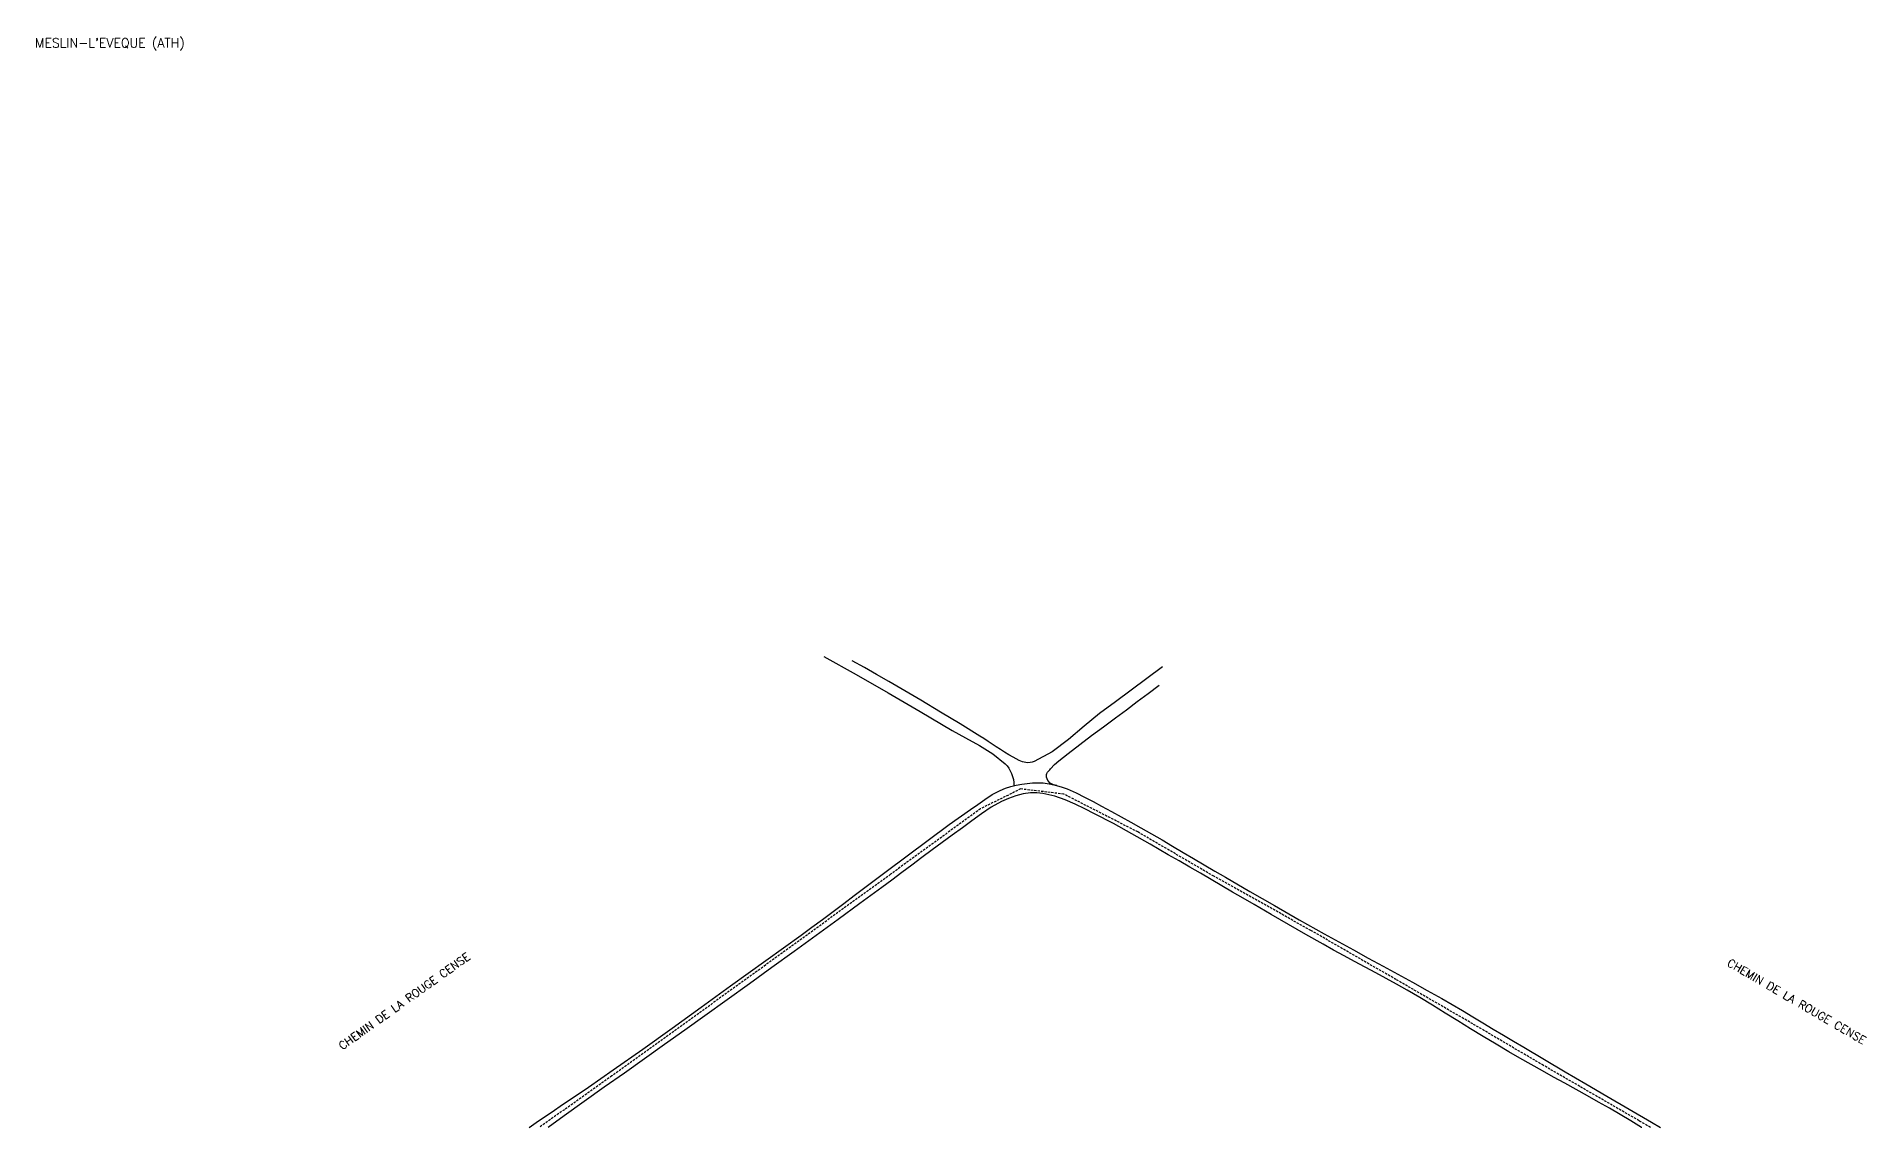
# Model space of a CAD drawing. Header units: millimetres. Extents: x 113000 to 114000, y 148000 to 148862.
# Drawn here: x 113516.5 to 113916.7, y 148000 to 148238.7 of the extents above; entities that cross this region are included whole.
import ezdxf
from ezdxf.enums import TextEntityAlignment as Align

# ---------------------------------------------------------------- set-up
doc = ezdxf.new("R2010")
doc.units = ezdxf.units.MM
doc.linetypes.add('DASHED', pattern=[0.75, 0.5, -0.25])
for name, color, linetype in [('W0001', 6, 'DASHED'), ('W0008', 7, 'CONTINUOUS'), ('W0071', 7, 'CONTINUOUS'), ('W0980', 7, 'CONTINUOUS'), ('W0989', 7, 'CONTINUOUS')]:
    doc.layers.add(name, color=color, linetype=linetype)
doc.styles.get("Standard").update_dxf_attribs({"font": 'romans.shx', "width": 0.85})

msp = doc.modelspace()

# ---------------------------------------------------------------- linework, layer by layer
at = {"layer": 'W0001'}
msp.add_lwpolyline([(113869.44, 148000), (113866.94, 148001.47), (113846.06, 148013.56), (113830.57, 148022.67), (113813.79, 148032.37), (113795.19, 148043.1), (113773.96, 148054.97), (113757.33, 148064.66), (113741.14, 148072.95), (113731.71, 148074.07), (113722.93, 148069.74), (113703.26, 148055.39), (113674.08, 148034.18), (113642.32, 148011.26), (113626.44, 148000)], dxfattribs=at)
at = {"layer": 'W0008'}
for points in [[(113624.22, 148000), (113626.3, 148001.44), (113629.02, 148003.3), (113631.74, 148005.15), (113634.47, 148006.99), (113637.19, 148008.83), (113639.91, 148010.69), (113642.61, 148012.57), (113649.05, 148017.13), (113655.47, 148021.73), (113661.87, 148026.35), (113668.28, 148030.96), (113672.14, 148033.73), (113676.01, 148036.5), (113679.87, 148039.28), (113683.71, 148042.08), (113686.05, 148043.8), (113688.37, 148045.54), (113690.69, 148047.28), (113693.01, 148049.02), (113695.33, 148050.77), (113697.64, 148052.52), (113699.96, 148054.26), (113702.29, 148055.99), (113706.88, 148059.42), (113711.47, 148062.86), (113716.08, 148066.26), (113720.76, 148069.57), (113722.33, 148070.68), (113723.89, 148071.79), (113725.51, 148072.84), (113727.22, 148073.74), (113728.37, 148074.21), (113729.55, 148074.59), (113730.75, 148074.89), (113731.96, 148075.12), (113733.12, 148075.29), (113734.28, 148075.4), (113735.44, 148075.44), (113736.61, 148075.38), (113737.96, 148075.19), (113739.29, 148074.89), (113740.6, 148074.51), (113741.89, 148074.07), (113743.83, 148073.26), (113745.7, 148072.31), (113747.55, 148071.31), (113749.39, 148070.32), (113751.55, 148069.17), (113753.7, 148068), (113755.84, 148066.8), (113757.98, 148065.6), (113760.3, 148064.27), (113762.62, 148062.92), (113764.93, 148061.56), (113767.24, 148060.2), (113769.54, 148058.83), (113771.85, 148057.46), (113774.16, 148056.1), (113776.48, 148054.75), (113781.86, 148051.64), (113787.25, 148048.54), (113792.65, 148045.45), (113798.06, 148042.39), (113801.27, 148040.6), (113804.5, 148038.83), (113807.73, 148037.07), (113810.96, 148035.32), (113814.19, 148033.56), (113817.41, 148031.79), (113820.62, 148030), (113823.82, 148028.19), (113826.08, 148026.89), (113828.33, 148025.57), (113830.57, 148024.23), (113832.8, 148022.89), (113835.04, 148021.54), (113837.27, 148020.2), (113839.51, 148018.86), (113841.75, 148017.53), (113846.28, 148014.86), (113850.81, 148012.19), (113855.34, 148009.53), (113859.88, 148006.87), (113864.77, 148004.01), (113869.66, 148001.15), (113871.63, 148000)], [(113867.52, 148000), (113867.5, 148000.01), (113865.16, 148001.41), (113862.81, 148002.8), (113860.45, 148004.19), (113858.09, 148005.55), (113855.65, 148006.95), (113853.2, 148008.32), (113850.74, 148009.68), (113848.27, 148011.03), (113845.81, 148012.39), (113843.35, 148013.75), (113840.9, 148015.13), (113838.47, 148016.53), (113835.67, 148018.19), (113832.88, 148019.88), (113830.11, 148021.59), (113827.34, 148023.3), (113824.57, 148025.02), (113821.8, 148026.72), (113819.01, 148028.4), (113816.2, 148030.05), (113813.93, 148031.34), (113811.64, 148032.61), (113809.35, 148033.86), (113807.05, 148035.1), (113804.74, 148036.33), (113802.44, 148037.57), (113800.15, 148038.82), (113797.87, 148040.09), (113794.07, 148042.24), (113790.29, 148044.42), (113786.51, 148046.61), (113782.74, 148048.79), (113780.39, 148050.15), (113778.05, 148051.51), (113775.72, 148052.88), (113773.38, 148054.25), (113771.04, 148055.61), (113768.7, 148056.97), (113766.35, 148058.32), (113764, 148059.67), (113760, 148061.96), (113756.01, 148064.26), (113751.98, 148066.51), (113747.88, 148068.64), (113745.76, 148069.71), (113743.63, 148070.77), (113741.44, 148071.72), (113739.18, 148072.49), (113737.88, 148072.82), (113736.57, 148073.08), (113735.23, 148073.22), (113733.88, 148073.21), (113732.23, 148072.97), (113730.62, 148072.55), (113729.06, 148071.99), (113727.54, 148071.32), (113725.27, 148070.08), (113723.13, 148068.63), (113721.06, 148067.09), (113718.99, 148065.58), (113716.76, 148063.98), (113714.54, 148062.36), (113712.33, 148060.72), (113710.13, 148059.07), (113707.94, 148057.42), (113705.74, 148055.76), (113703.55, 148054.11), (113701.34, 148052.48), (113696.56, 148048.97), (113691.77, 148045.47), (113686.97, 148041.98), (113682.18, 148038.5), (113677.3, 148034.97), (113672.42, 148031.45), (113667.53, 148027.94), (113662.64, 148024.43), (113658.25, 148021.29), (113653.85, 148018.16), (113649.45, 148015.03), (113645.04, 148011.91), (113640.64, 148008.78), (113636.24, 148005.65), (113631.85, 148002.51), (113628.35, 148000)]]:
    msp.add_lwpolyline(points, dxfattribs=at)
at = {"layer": 'W0071'}
for points in [[(113688.7, 148103.08), (113695.75, 148099.13), (113702.77, 148095.12), (113709.75, 148091.05), (113716.7, 148086.9), (113719.65, 148085.23), (113722.68, 148083.6), (113725.63, 148081.79), (113728.3, 148079.59), (113728.74, 148079.11), (113729.12, 148078.59), (113729.45, 148078.03), (113729.73, 148077.45), (113729.95, 148076.81), (113730.12, 148076.15), (113730.21, 148075.48), (113730.24, 148074.8)], [(113762.73, 148100.79), (113759.3, 148098.23), (113755.86, 148095.67), (113752.42, 148093.12), (113748.97, 148090.58), (113745.57, 148087.84), (113742.2, 148084.92), (113738.62, 148082.19), (113734.66, 148080.08), (113734.22, 148079.93), (113733.76, 148079.83), (113733.3, 148079.8), (113732.83, 148079.83), (113732.09, 148080), (113731.39, 148080.3), (113730.73, 148080.66), (113730.08, 148081.01), (113729.13, 148081.54), (113728.2, 148082.09), (113727.29, 148082.68), (113726.39, 148083.27), (113725.49, 148083.88), (113724.59, 148084.48), (113723.69, 148085.08), (113722.77, 148085.65), (113718.49, 148088.29), (113714.19, 148090.9), (113709.87, 148093.49), (113705.54, 148096.05), (113702.88, 148097.59), (113700.21, 148099.12), (113697.54, 148100.63), (113694.85, 148102.12)], [(113739.63, 148074.86), (113738.87, 148074.98), (113738.18, 148075.35), (113737.66, 148075.93), (113737.36, 148076.65), (113737.33, 148076.93), (113737.37, 148077.21), (113737.47, 148077.47), (113737.61, 148077.71), (113737.76, 148077.9), (113737.92, 148078.08), (113738.08, 148078.27), (113738.23, 148078.45), (113739.1, 148079.41), (113740.07, 148080.25), (113741.09, 148081.03), (113742.09, 148081.81), (113744.64, 148083.82), (113747.22, 148085.77), (113749.83, 148087.7), (113752.43, 148089.64), (113754.82, 148091.42), (113757.21, 148093.2), (113759.6, 148094.98), (113762, 148096.75)]]:
    msp.add_lwpolyline(points, dxfattribs=at)

# ---------------------------------------------------------------- texts
at = {"layer": 'W0980'}
msp.add_text("MESLIN-L'EVEQUE (ATH)", height=2, dxfattribs=at).set_placement((113532.54, 148237.2), align=Align.MIDDLE)
at = {"layer": 'W0989'}
for rotation, p in [(35.5518, (113583.37, 148016.87)), (329.8122, (113886.03, 148035.5))]:
    msp.add_text('CHEMIN DE LA ROUGE CENSE', height=1.75, rotation=rotation, dxfattribs=at).set_placement(p)

doc.saveas('drawing.dxf')
